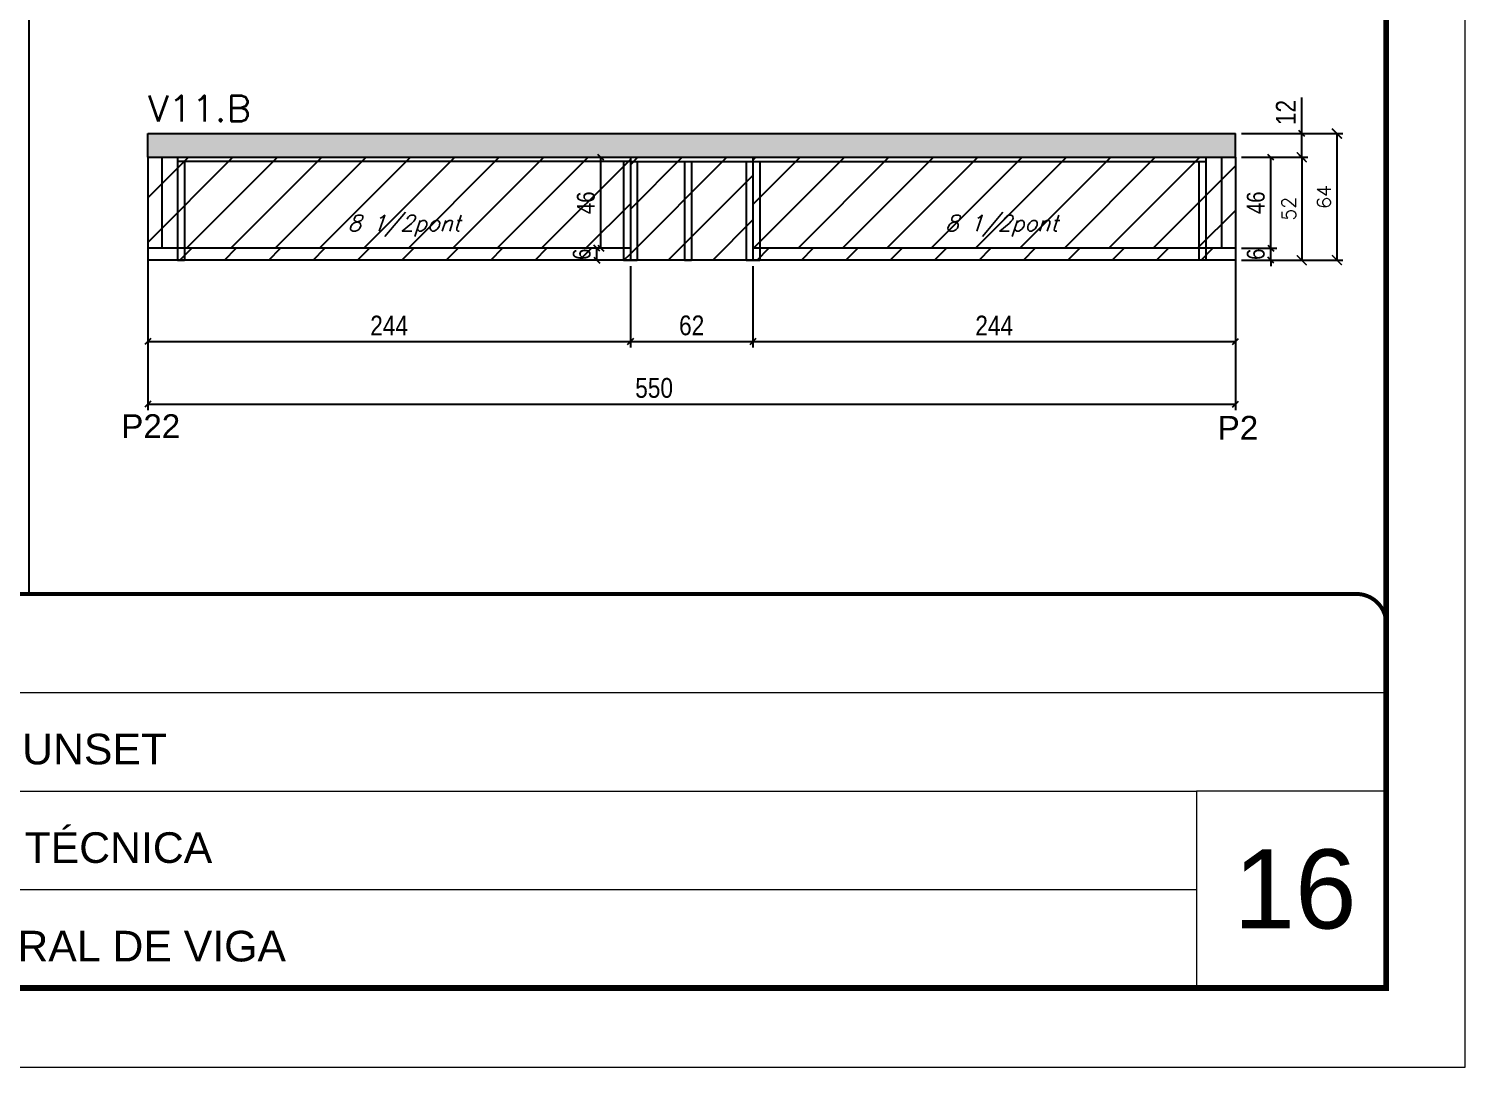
# Model space of a CAD drawing. Extents: x -10448 to -1189, y -11772 to 17235.
# Drawn here: x -4921 to -4195, y 12349 to 12874 of the extents above; entities that cross this region are included whole.
import ezdxf

# ---------------------------------------------------------------- set-up
doc = ezdxf.new("R2010")
doc.units = 0
doc.linetypes.add('CONTINUO', pattern=[0])
doc.linetypes.add('DASHED', pattern=[0.75, 0.5, -0.25])
for name, color, linetype in [('5', 5, 'Continuous'), ('COTA', 241, 'Continuous'), ('Painéis', 200, 'Continuous'), ('Reaproveitamento', 251, 'Continuous'), ('SARR_2.2x7', 40, 'Continuous'), ('SARR_3.5x7', 81, 'Continuous'), ('texto', 7, 'Continuous')]:
    doc.layers.add(name, color=color, linetype=linetype)
for name, color, linetype, lineweight in [('CARIMBO', 255, 'Continuous', 9), ('Folhas', 255, 'Continuous', 9), ('SARRAFO DE PRESSAO', 251, 'DASHED', 9), ('Texto Seção', 7, 'Continuous', 15)]:
    doc.layers.add(name, color=color, linetype=linetype, lineweight=lineweight)
doc.styles.add('ARIAL', font='arial.ttf')
doc.styles.add('COTA TECNICA', font='techl___.ttf', dxfattribs={"height": 10})
doc.styles.add('COTA TECNICA-50', font='techl___.ttf', dxfattribs={"height": 9})
doc.styles.add('REGUA-120', font='ROMANS.shx', dxfattribs={"height": 15})
doc.styles.add('Romans', font='romans.shx')
doc.styles.get("Standard").update_dxf_attribs({"font": 'arial.ttf'})
doc.dimstyles.new('COTA PAINEL-50', dxfattribs={"dimtxt": 9, "dimasz": 3, "dimexe": 3, "dimexo": 3, "dimgap": 3, "dimtad": 1, "dimdec": 1, "dimzin": 12, "dimdsep": 46, "dimtxsty": 'COTA TECNICA-50', "dimblk1": 'OBLIQUE', "dimblk2": 'OBLIQUE', "dimsah": 1, "dimcen": 0.9, "dimclrd": 4, "dimclre": 4, "dimclrt": 240, "dimadec": 1, "dimazin": 3, "dimtfac": 1, "dimtdec": 1, "dimtmove": 0, "dimatfit": 3, "dimfxl": 1, "dimtolj": 1, "dimtzin": 12, "dimarcsym": 0})
doc.dimstyles.new('Cota Paínel', dxfattribs={"dimtxt": 7, "dimasz": 5, "dimexe": 3, "dimexo": 3, "dimgap": 3, "dimtad": 1, "dimdec": 1, "dimzin": 12, "dimdsep": 46, "dimtxsty": 'Romans', "dimblk": 'ARCHTICK', "dimcen": 0, "dimclrd": 4, "dimclre": 4, "dimclrt": 1, "dimadec": 1, "dimazin": 3, "dimtfac": 1, "dimtdec": 1, "dimtmove": 0, "dimatfit": 3, "dimldrblk": 'OBLIQUE', "dimfxl": 1, "dimtolj": 1, "dimtzin": 12, "dimarcsym": 0})
doc.dimstyles.new('PAINEL', dxfattribs={"dimtxt": 10, "dimasz": 3, "dimexe": 3, "dimexo": 3, "dimgap": 3, "dimtad": 1, "dimdec": 1, "dimzin": 12, "dimdsep": 46, "dimtxsty": 'COTA TECNICA', "dimblk1": 'OBLIQUE', "dimblk2": 'OBLIQUE', "dimsah": 1, "dimcen": 0.9, "dimclrd": 4, "dimclre": 4, "dimclrt": 240, "dimadec": 1, "dimazin": 3, "dimtfac": 1, "dimtdec": 1, "dimtmove": 0, "dimatfit": 3, "dimfxl": 1, "dimtolj": 1, "dimtzin": 12, "dimarcsym": 0})

# ---------------------------------------------------------------- blocks, each defined once
blk = doc.blocks.new('9999999999')
at = {"color": 30, "linetype": 'CONTINUO'}
for p, q in [((98564.56, 34379.64), (99583.98, 34379.64)), ((98564.56, 34329.83), (99487.98, 34329.83)), ((99583.98, 34329.83), (99487.98, 34329.83)), ((99487.98, 34329.83), (99487.98, 34230.21)), ((98564.56, 34280.02), (99487.98, 34280.02))]:
    blk.add_line(p, q, dxfattribs=at)
at = {"color": 30, "linetype": 'CONTINUO', "const_width": 2}
blk.add_lwpolyline([(99583.98, 34230.21), (99583.98, 34414.45, 0.414214), (99568.98, 34429.45), (98228.98, 34429.45, 0.414214), (98213.98, 34414.45), (98213.98, 34245.21, 0.414214), (98228.98, 34230.21), (99583.98, 34230.21)], format="xyb", dxfattribs=at)
at = {"layer": 'Folhas'}
blk.add_lwpolyline([(98138.98, 34190.21), (99623.98, 34190.21), (99623.98, 35240.21), (98138.98, 35240.21)], close=True, dxfattribs=at)
at = {"layer": 'Folhas', "color": 30, "const_width": 3}
blk.add_lwpolyline([(98213.98, 34230.21), (99583.98, 34230.21), (99583.98, 35200.21), (98213.98, 35200.21)], close=True, dxfattribs=at)
at = {"color": 7, "linetype": 'Continuous', "ltscale": 5, "style": 'ARIAL'}
for s, height, p in [('NIK SUNSET', 15.483, (98837.68, 34343.32)), ('LAJE TÉCNICA', 15.4829, (98837.68, 34293.51)), ('LATERAL DE VIGA', 15.4829, (98837.68, 34243.7))]:
    blk.add_text(s, height=height, dxfattribs=at).set_placement(p)
blk = doc.blocks.new('_ArchTick')
at = {"color": 0, "linetype": 'ByBlock', "const_width": 0.15}
blk.add_lwpolyline([(-0.5, -0.5), (0.5, 0.5)], dxfattribs=at)
blk = doc.blocks.new('*D412')
at = {"layer": 'COTA', "color": 4, "lineweight": -2, "transparency": 16777216}
for p, q in [((-4308, 12808.51), (-4274.48, 12808.51)), ((-4277.48, 12808.51), (-4277.48, 12756.51)), ((-4308, 12756.51), (-4274.48, 12756.51))]:
    blk.add_line(p, q, dxfattribs=at)
at = {"layer": 'Defpoints', "color": 0, "transparency": 16777216}
for p in [(-4311, 12808.51), (-4311, 12756.51), (-4277.48, 12756.51)]:
    blk.add_point(p, dxfattribs=at)
at = {"layer": 'COTA', "color": 4, "lineweight": -2, "transparency": 16777216, "xscale": 5, "yscale": 5, "zscale": 5}
for p, rotation in [((-4277.48, 12808.51), 90), ((-4277.48, 12756.51), 270)]:
    blk.add_blockref('_ArchTick', p, dxfattribs=dict(at, rotation=rotation))
at = {"layer": 'COTA', "color": 1, "transparency": 16777216, "insert": (-4283.98, 12782.51), "char_height": 7, "attachment_point": 5, "rotation": 90, "style": 'Romans'}
blk.add_mtext('\\A1;52', dxfattribs=at)
blk = doc.blocks.new('_Oblique')
at = {"color": 0, "linetype": 'ByBlock', "lineweight": -2}
blk.add_line((-0.5, -0.5), (0.5, 0.5), dxfattribs=at)
blk = doc.blocks.new('*D422')
at = {"layer": 'COTA', "color": 4, "linetype": 'ByBlock', "lineweight": -2, "transparency": 16777216}
for p, q in [((-4861, 12753.51), (-4861, 12712.38)), ((-4617, 12753.51), (-4617, 12712.38)), ((-4861, 12715.38), (-4617, 12715.38))]:
    blk.add_line(p, q, dxfattribs=at)
at = {"layer": 'Defpoints', "color": 0, "linetype": 'ByBlock', "transparency": 16777216}
for p in [(-4861, 12756.51), (-4617, 12756.51), (-4617, 12715.38)]:
    blk.add_point(p, dxfattribs=at)
at = {"layer": 'COTA', "color": 4, "linetype": 'ByBlock', "lineweight": -2, "transparency": 16777216, "xscale": 3, "yscale": 3, "zscale": 3, "rotation": 180}
blk.add_blockref('_Oblique', (-4861, 12715.38), dxfattribs=at)
at = {"layer": 'COTA', "color": 4, "linetype": 'ByBlock', "lineweight": -2, "transparency": 16777216, "xscale": 3, "yscale": 3, "zscale": 3}
blk.add_blockref('_Oblique', (-4617, 12715.38), dxfattribs=at)
at = {"layer": 'COTA', "color": 240, "linetype": 'ByBlock', "transparency": 16777216, "insert": (-4739, 12723.45), "char_height": 10, "attachment_point": 5, "style": 'COTA TECNICA'}
blk.add_mtext('\\A1;244', dxfattribs=at)
blk = doc.blocks.new('*D413')
at = {"layer": 'COTA', "color": 4, "linetype": 'ByBlock', "lineweight": -2, "transparency": 16777216}
for p, q in [((-4617, 12753.51), (-4617, 12712.38)), ((-4555, 12753.51), (-4555, 12712.38)), ((-4617, 12715.38), (-4555, 12715.38))]:
    blk.add_line(p, q, dxfattribs=at)
at = {"layer": 'Defpoints', "color": 0, "linetype": 'ByBlock', "transparency": 16777216}
for p in [(-4617, 12756.51), (-4555, 12756.51), (-4555, 12715.38)]:
    blk.add_point(p, dxfattribs=at)
at = {"layer": 'COTA', "color": 4, "linetype": 'ByBlock', "lineweight": -2, "transparency": 16777216, "xscale": 3, "yscale": 3, "zscale": 3, "rotation": 180}
blk.add_blockref('_Oblique', (-4617, 12715.38), dxfattribs=at)
at = {"layer": 'COTA', "color": 4, "linetype": 'ByBlock', "lineweight": -2, "transparency": 16777216, "xscale": 3, "yscale": 3, "zscale": 3}
blk.add_blockref('_Oblique', (-4555, 12715.38), dxfattribs=at)
at = {"layer": 'COTA', "color": 240, "linetype": 'ByBlock', "transparency": 16777216, "insert": (-4586, 12723.48), "char_height": 10, "attachment_point": 5, "style": 'COTA TECNICA'}
blk.add_mtext('\\A1;62', dxfattribs=at)
blk = doc.blocks.new('*D423')
at = {"layer": 'COTA', "color": 4, "linetype": 'ByBlock', "lineweight": -2, "transparency": 16777216}
for p, q in [((-4555, 12753.51), (-4555, 12712.38)), ((-4311, 12753.51), (-4311, 12712.38)), ((-4555, 12715.38), (-4311, 12715.38))]:
    blk.add_line(p, q, dxfattribs=at)
at = {"layer": 'Defpoints', "color": 0, "linetype": 'ByBlock', "transparency": 16777216}
for p in [(-4555, 12756.51), (-4311, 12756.51), (-4311, 12715.38)]:
    blk.add_point(p, dxfattribs=at)
at = {"layer": 'COTA', "color": 4, "linetype": 'ByBlock', "lineweight": -2, "transparency": 16777216, "xscale": 3, "yscale": 3, "zscale": 3, "rotation": 180}
blk.add_blockref('_Oblique', (-4555, 12715.38), dxfattribs=at)
at = {"layer": 'COTA', "color": 4, "linetype": 'ByBlock', "lineweight": -2, "transparency": 16777216, "xscale": 3, "yscale": 3, "zscale": 3}
blk.add_blockref('_Oblique', (-4311, 12715.38), dxfattribs=at)
at = {"layer": 'COTA', "color": 240, "linetype": 'ByBlock', "transparency": 16777216, "insert": (-4433, 12723.45), "char_height": 10, "attachment_point": 5, "style": 'COTA TECNICA'}
blk.add_mtext('\\A1;244', dxfattribs=at)
blk = doc.blocks.new('*D414')
at = {"layer": 'COTA', "color": 4, "linetype": 'ByBlock', "lineweight": -2, "transparency": 16777216}
for p, q in [((-4861, 12759.51), (-4861, 12680.76)), ((-4311, 12759.51), (-4311, 12680.76)), ((-4861, 12683.76), (-4311, 12683.76))]:
    blk.add_line(p, q, dxfattribs=at)
at = {"layer": 'Defpoints', "color": 0, "linetype": 'ByBlock', "transparency": 16777216}
for p in [(-4861, 12762.51), (-4311, 12762.51), (-4311, 12683.76)]:
    blk.add_point(p, dxfattribs=at)
at = {"layer": 'COTA', "color": 4, "linetype": 'ByBlock', "lineweight": -2, "transparency": 16777216, "xscale": 3, "yscale": 3, "zscale": 3, "rotation": 180}
blk.add_blockref('_Oblique', (-4861, 12683.76), dxfattribs=at)
at = {"layer": 'COTA', "color": 4, "linetype": 'ByBlock', "lineweight": -2, "transparency": 16777216, "xscale": 3, "yscale": 3, "zscale": 3}
blk.add_blockref('_Oblique', (-4311, 12683.76), dxfattribs=at)
at = {"layer": 'COTA', "color": 240, "linetype": 'ByBlock', "transparency": 16777216, "insert": (-4605, 12691.87), "char_height": 10, "attachment_point": 5, "style": 'COTA TECNICA'}
blk.add_mtext('\\A1;550', dxfattribs=at)
blk = doc.blocks.new('*D424')
at = {"layer": 'COTA', "color": 4, "linetype": 'ByBlock', "lineweight": -2, "transparency": 16777216}
for p, q in [((-4277.48, 12820.51), (-4277.48, 12838.82)), ((-4308, 12820.51), (-4274.48, 12820.51)), ((-4277.48, 12808.51), (-4277.48, 12820.51)), ((-4308, 12808.51), (-4274.48, 12808.51))]:
    blk.add_line(p, q, dxfattribs=at)
at = {"layer": 'Defpoints', "color": 0, "linetype": 'ByBlock', "transparency": 16777216}
for p in [(-4311, 12820.51), (-4277.48, 12820.51), (-4311, 12808.51)]:
    blk.add_point(p, dxfattribs=at)
at = {"layer": 'COTA', "color": 4, "linetype": 'ByBlock', "lineweight": -2, "transparency": 16777216, "xscale": 3, "yscale": 3, "zscale": 3}
for p, rotation in [((-4277.48, 12820.51), 90), ((-4277.48, 12808.51), 270)]:
    blk.add_blockref('_Oblique', p, dxfattribs=dict(at, rotation=rotation))
at = {"layer": 'COTA', "color": 240, "linetype": 'ByBlock', "transparency": 16777216, "insert": (-4285.54, 12831.16), "char_height": 10, "attachment_point": 5, "rotation": 90, "style": 'COTA TECNICA'}
blk.add_mtext('\\A1;12', dxfattribs=at)
blk = doc.blocks.new('*D415')
at = {"layer": 'COTA', "color": 4, "lineweight": -2, "transparency": 16777216}
for p, q in [((-4308, 12820.51), (-4256.7, 12820.51)), ((-4259.7, 12820.51), (-4259.7, 12756.51)), ((-4308, 12756.51), (-4256.7, 12756.51))]:
    blk.add_line(p, q, dxfattribs=at)
at = {"layer": 'Defpoints', "color": 0, "transparency": 16777216}
for p in [(-4311, 12820.51), (-4311, 12756.51), (-4259.7, 12756.51)]:
    blk.add_point(p, dxfattribs=at)
at = {"layer": 'COTA', "color": 4, "lineweight": -2, "transparency": 16777216, "xscale": 5, "yscale": 5, "zscale": 5}
for p, rotation in [((-4259.7, 12820.51), 90), ((-4259.7, 12756.51), 270)]:
    blk.add_blockref('_ArchTick', p, dxfattribs=dict(at, rotation=rotation))
at = {"layer": 'COTA', "color": 1, "transparency": 16777216, "insert": (-4266.2, 12788.51), "char_height": 7, "attachment_point": 5, "rotation": 90, "style": 'Romans'}
blk.add_mtext('\\A1;64', dxfattribs=at)
blk = doc.blocks.new('*D426')
at = {"layer": 'COTA', "color": 4, "linetype": 'ByBlock', "lineweight": -2, "transparency": 16777216}
for p, q in [((-4293.09, 12762.51), (-4293.09, 12765.51)), ((-4308, 12762.51), (-4290.09, 12762.51)), ((-4293.09, 12756.51), (-4293.09, 12762.51)), ((-4308, 12756.51), (-4290.09, 12756.51)), ((-4293.09, 12756.51), (-4293.09, 12753.51))]:
    blk.add_line(p, q, dxfattribs=at)
at = {"layer": 'Defpoints', "color": 0, "linetype": 'ByBlock', "transparency": 16777216}
for p in [(-4311, 12762.51), (-4293.09, 12762.51), (-4311, 12756.51)]:
    blk.add_point(p, dxfattribs=at)
at = {"layer": 'COTA', "color": 4, "linetype": 'ByBlock', "lineweight": -2, "transparency": 16777216, "xscale": 3, "yscale": 3, "zscale": 3}
for p, rotation in [((-4293.09, 12762.51), 270), ((-4293.09, 12756.51), 90)]:
    blk.add_blockref('_Oblique', p, dxfattribs=dict(at, rotation=rotation))
at = {"layer": 'COTA', "color": 240, "linetype": 'ByBlock', "transparency": 16777216, "insert": (-4300.69, 12759.51), "char_height": 9, "attachment_point": 5, "rotation": 90, "style": 'COTA TECNICA-50'}
blk.add_mtext('\\A1;6', dxfattribs=at)
blk = doc.blocks.new('*D427')
at = {"layer": 'COTA', "color": 4, "linetype": 'ByBlock', "lineweight": -2, "transparency": 16777216}
for p, q in [((-4308, 12808.51), (-4290.09, 12808.51)), ((-4293.09, 12762.51), (-4293.09, 12808.51)), ((-4308, 12762.51), (-4290.09, 12762.51))]:
    blk.add_line(p, q, dxfattribs=at)
at = {"layer": 'Defpoints', "color": 0, "linetype": 'ByBlock', "transparency": 16777216}
for p in [(-4311, 12808.51), (-4293.09, 12808.51), (-4311, 12762.51)]:
    blk.add_point(p, dxfattribs=at)
at = {"layer": 'COTA', "color": 4, "linetype": 'ByBlock', "lineweight": -2, "transparency": 16777216, "xscale": 3, "yscale": 3, "zscale": 3}
for p, rotation in [((-4293.09, 12808.51), 90), ((-4293.09, 12762.51), 270)]:
    blk.add_blockref('_Oblique', p, dxfattribs=dict(at, rotation=rotation))
at = {"layer": 'COTA', "color": 240, "linetype": 'ByBlock', "transparency": 16777216, "insert": (-4300.69, 12785.51), "char_height": 9, "attachment_point": 5, "rotation": 90, "style": 'COTA TECNICA-50'}
blk.add_mtext('\\A1;46', dxfattribs=at)
blk = doc.blocks.new('*D428')
at = {"layer": 'COTA', "color": 4, "linetype": 'ByBlock', "lineweight": -2, "transparency": 16777216}
for p, q in [((-4633.96, 12756.51), (-4633.96, 12762.51)), ((-4630.96, 12762.51), (-4630.96, 12762.51)), ((-4630.96, 12756.51), (-4630.96, 12756.51))]:
    blk.add_line(p, q, dxfattribs=at)
at = {"layer": 'Defpoints', "color": 0, "linetype": 'ByBlock', "transparency": 16777216}
for p in [(-4633.96, 12762.51), (-4633.96, 12762.51), (-4633.96, 12756.51)]:
    blk.add_point(p, dxfattribs=at)
at = {"layer": 'COTA', "color": 4, "linetype": 'ByBlock', "lineweight": -2, "transparency": 16777216, "xscale": 3, "yscale": 3, "zscale": 3}
for p, rotation in [((-4633.96, 12762.51), 90), ((-4633.96, 12756.51), 270)]:
    blk.add_blockref('_Oblique', p, dxfattribs=dict(at, rotation=rotation))
at = {"layer": 'COTA', "color": 240, "linetype": 'ByBlock', "transparency": 16777216, "insert": (-4641.56, 12759.51), "char_height": 9, "attachment_point": 5, "rotation": 90, "style": 'COTA TECNICA-50'}
blk.add_mtext('\\A1;6', dxfattribs=at)
blk = doc.blocks.new('*D429')
at = {"layer": 'COTA', "color": 4, "linetype": 'ByBlock', "lineweight": -2, "transparency": 16777216}
for p, q in [((-4631.9, 12762.51), (-4631.9, 12808.51)), ((-4630.96, 12808.51), (-4628.9, 12808.51)), ((-4628.9, 12762.51), (-4628.9, 12762.51))]:
    blk.add_line(p, q, dxfattribs=at)
at = {"layer": 'Defpoints', "color": 0, "linetype": 'ByBlock', "transparency": 16777216}
for p in [(-4633.96, 12808.51), (-4631.9, 12808.51), (-4631.9, 12762.51)]:
    blk.add_point(p, dxfattribs=at)
at = {"layer": 'COTA', "color": 4, "linetype": 'ByBlock', "lineweight": -2, "transparency": 16777216, "xscale": 3, "yscale": 3, "zscale": 3}
for p, rotation in [((-4631.9, 12808.51), 90), ((-4631.9, 12762.51), 270)]:
    blk.add_blockref('_Oblique', p, dxfattribs=dict(at, rotation=rotation))
at = {"layer": 'COTA', "color": 240, "linetype": 'ByBlock', "transparency": 16777216, "insert": (-4639.49, 12785.51), "char_height": 9, "attachment_point": 5, "rotation": 90, "style": 'COTA TECNICA-50'}
blk.add_mtext('\\A1;46', dxfattribs=at)

msp = doc.modelspace()

# ---------------------------------------------------------------- hatches: boundary and pattern name
at = {"layer": 'COTA', "linetype": 'ByBlock'}
h = msp.add_hatch(dxfattribs=at)
h.set_pattern_fill('AR-CONC', color=256, scale=0.03)
h.set_pattern_definition([(50, (-137696.773, -19963.547), (5.46554007, -0.47817257), [0.5715, -6.2865]), (355, (-137696.773, -19963.547), (-1.05730264, 5.73170536), [0.4572, -5.02921753]), (100.4514447, (-137696.3176, -19963.5867), (4.40823741, 5.25353256), [0.48570026, -5.34270734]), (46.1842, (-137696.773, -19962.023), (8.13237123, -1.26126984), [0.85725, -9.42975]), (96.6355576, (-137696.095, -19962.128), (7.122124, 7.42278374), [0.7285507, -8.01406824]), (351.184151, (-137696.773, -19962.023), (7.122124, 7.42278374), [0.685799, -7.54379196]), (21, (-137696.011, -19962.404), (4.54843174, -3.06795595), [0.5715, -6.2865]), (326, (-137696.011, -19962.404), (1.85406085, 5.52563898), [0.4572, -5.0292]), (71.451445, (-137695.632, -19962.6595), (6.40249258, 2.45768307), [0.48570026, -5.34269813]), (37.5, (-137696.773, -19963.5469), (0.092658098, 2.536651166), [0, -4.96824, 0, -5.1054, 0, -5.04825]), (7.5, (-137696.773, -19963.547), (2.004589875, 3.005417245), [0, -2.91084, 0, -4.85394, 0, -1.92405]), (327.5, (-137698.4723, -19963.5469), (4.067717855, -0.17186232), [0, -1.905, 0, -5.9436, 0, -7.8867]), (317.5, (-137699.2343, -19963.547), (4.44387544, 0.76279473), [0, -2.4765, 0, -3.94716, 0, -5.6007])])
h.paths.add_polyline_path([(-4311, 12808.51), (-4311, 12820.51), (-4861, 12820.51), (-4861, 12808.51)])
at = {"layer": 'Reaproveitamento', "linetype": 'ByBlock'}
h = msp.add_hatch(dxfattribs=at)
h.set_pattern_fill('ANSI31', color=256, scale=5)
h.set_pattern_definition([(45, (-136079.783, -17425.402), (-11.2253202, 11.2253202), [])])
h.paths.add_polyline_path([(-4861, 12808.51), (-4861, 12762.51), (-4617, 12762.51), (-4617, 12808.51)])
at = {"layer": 'Reaproveitamento'}
h = msp.add_hatch(dxfattribs=at)
h.set_pattern_fill('ANSI31', color=256, scale=5)
h.paths.add_polyline_path([(-4555, 12808.51), (-4617, 12808.51), (-4617, 12756.51), (-4555, 12756.51)])
at = {"layer": 'Reaproveitamento', "linetype": 'ByBlock'}
h = msp.add_hatch(dxfattribs=at)
h.set_pattern_fill('ANSI31', color=256, scale=5)
h.set_pattern_definition([(45, (-136084.783, -17425.402), (-11.2253202, 11.2253202), [])])
h.paths.add_polyline_path([(-4555, 12762.51), (-4311, 12762.51), (-4311, 12808.51), (-4555, 12808.51)])
at = {"layer": 'Reaproveitamento'}
h = msp.add_hatch(dxfattribs=at)
h.set_pattern_fill('ANSI31', color=256, scale=5)
h.paths.add_polyline_path([(-4617, 12762.51), (-4861, 12762.51), (-4861, 12756.51), (-4617, 12756.51)])
h = msp.add_hatch(dxfattribs=at)
h.set_pattern_fill('ANSI31', color=256, scale=5)
h.paths.add_polyline_path([(-4311, 12762.51), (-4555, 12762.51), (-4555, 12756.51), (-4311, 12756.51)])

# ---------------------------------------------------------------- linework, layer by layer
at = {"layer": 'COTA', "linetype": 'ByBlock'}
for p, q in [((-4921.11, 12587.75), (-4921.11, 13358.5)), ((-4861, 12808.51), (-4861, 12820.51)), ((-4861, 12820.51), (-4311, 12820.51)), ((-4311, 12808.51), (-4311, 12820.51))]:
    msp.add_line(p, q, dxfattribs=at)
at = {"layer": 'Painéis'}
for p, q in [((-4861, 12808.51), (-4311, 12808.51)), ((-4861, 12808.51), (-4861, 12756.51)), ((-4617, 12808.51), (-4617, 12756.51)), ((-4555, 12808.51), (-4555, 12756.51)), ((-4311, 12808.51), (-4311, 12756.51)), ((-4617, 12762.51), (-4861, 12762.51)), ((-4311, 12762.51), (-4555, 12762.51)), ((-4311, 12756.51), (-4861, 12756.51))]:
    msp.add_line(p, q, dxfattribs=at)
at = {"layer": 'SARR_2.2x7', "linetype": 'Continuous'}
for p, q in [((-4854, 12808.51), (-4854, 12762.51)), ((-4318, 12808.51), (-4318, 12762.51)), ((-4617, 12806.31), (-4846, 12806.31)), ((-4617, 12806.31), (-4555, 12806.31)), ((-4555, 12806.31), (-4326, 12806.31))]:
    msp.add_line(p, q, dxfattribs=at)
at = {"layer": 'SARR_3.5x7'}
for p, q in [((-4846, 12808.51), (-4846, 12756.51)), ((-4326, 12808.51), (-4326, 12756.51)), ((-4842.5, 12806.31), (-4842.5, 12756.51)), ((-4620.5, 12806.31), (-4620.5, 12756.51)), ((-4613.5, 12806.31), (-4613.5, 12756.51)), ((-4589.6, 12806.31), (-4589.6, 12756.51)), ((-4586.1, 12806.31), (-4586.1, 12756.51)), ((-4558.5, 12806.31), (-4558.5, 12756.51)), ((-4551.5, 12806.31), (-4551.5, 12756.51)), ((-4329.5, 12806.31), (-4329.5, 12756.51)), ((-4617, 12762.51), (-4617, 12756.51)), ((-4555, 12762.51), (-4555, 12756.51)), ((-4846, 12756.51), (-4842.5, 12756.51)), ((-4620.5, 12756.51), (-4613.5, 12756.51)), ((-4589.6, 12756.51), (-4586.1, 12756.51)), ((-4558.5, 12756.51), (-4551.5, 12756.51))]:
    msp.add_line(p, q, dxfattribs=at)

# ---------------------------------------------------------------- block references
at = {"layer": 'SARRAFO DE PRESSAO', "color": 6, "linetype": 'ByBlock'}
msp.add_blockref('9999999999', (-103818.76, -21841.7), dxfattribs=at)

# ---------------------------------------------------------------- texts
at = {"layer": '5', "linetype": 'Continuous'}
for s, p in [('P22', (-4874.47, 12666.61)), ('P2', (-4319.99, 12665.78))]:
    msp.add_text(s, height=12, rotation=0.00004, dxfattribs=at).set_placement(p)
at = {"layer": 'CARIMBO', "style": 'ARIAL'}
msp.add_text('16', height=40, dxfattribs=at).set_placement((-4311.92, 12418.65))
at = {"layer": 'texto', "color": 2, "char_height": 8, "attachment_point": 5, "style": 'Romans'}
for insert in [(-4731.5, 12773.89), (-4429.33, 12773.89)]:
    msp.add_mtext('{\\Q19;\\C256;8 1/2pont}', dxfattribs=dict(at, insert=insert))
at = {"layer": 'Texto Seção', "style": 'REGUA-120', "width": 1.05}
msp.add_text('V11.B', height=13, dxfattribs=at).set_placement((-4861, 12826.69))

# ---------------------------------------------------------------- dimensions: what is measured, and where the dimension line sits
at = {"layer": 'COTA', "linetype": 'ByBlock'}
dim = msp.add_linear_dim(base=(-4277.48, 12820.51), p1=(-4311, 12808.51), p2=(-4311, 12820.51), angle=90, dimstyle='PAINEL', dxfattribs=at)
dim.commit()
dim.dimension.update_dxf_attribs({"geometry": '*D424', "text_midpoint": (-4285.54, 12831.16)})
at = {"layer": 'COTA'}
for base, p1, picture, middle in [((-4259.7, 12756.51), (-4311, 12820.51), '*D415', (-4266.2, 12788.51)), ((-4277.48, 12756.51), (-4311, 12808.51), '*D412', (-4283.98, 12782.51))]:
    dim = msp.add_linear_dim(base=base, p1=p1, p2=(-4311, 12756.51), angle=90, dimstyle='Cota Paínel', dxfattribs=at)
    dim.commit()
    dim.dimension.update_dxf_attribs({"geometry": picture, "text_midpoint": middle})
at = {"layer": 'COTA', "linetype": 'ByBlock'}
for base, p1, p2, picture, middle in [((-4631.9, 12808.51), (-4631.9, 12762.51), (-4633.96, 12808.51), '*D429', (-4639.49, 12785.51)), ((-4293.09, 12808.51), (-4311, 12762.51), (-4311, 12808.51), '*D427', (-4300.69, 12785.51))]:
    dim = msp.add_linear_dim(base=base, p1=p1, p2=p2, angle=90, dimstyle='COTA PAINEL-50', override={"dimtmove": 1}, dxfattribs=at)
    dim.commit()
    dim.dimension.update_dxf_attribs({"geometry": picture, "text_midpoint": middle})
for base, p1, p2, picture, middle in [((-4293.09, 12762.51), (-4311, 12756.51), (-4311, 12762.51), '*D426', (-4293.09, 12759.51)), ((-4633.96, 12762.51), (-4633.96, 12756.51), (-4633.96, 12762.51), '*D428', (-4633.96, 12759.51))]:
    dim = msp.add_linear_dim(base=base, p1=p1, p2=p2, angle=90, dimstyle='COTA PAINEL-50', dxfattribs=at)
    dim.commit()
    dim.dimension.update_dxf_attribs({"geometry": picture, "text_midpoint": middle, "dimtype": 160})
dim = msp.add_linear_dim(base=(-4311, 12683.76), p1=(-4861, 12762.51), p2=(-4311, 12762.51), dimstyle='PAINEL', dxfattribs=at)
dim.commit()
dim.dimension.update_dxf_attribs({"geometry": '*D414', "text_midpoint": (-4605, 12683.76), "dimtype": 160})
dim = msp.add_linear_dim(base=(-4617, 12715.38), p1=(-4861, 12756.51), p2=(-4617, 12756.51), dimstyle='PAINEL', dxfattribs=at)
dim.commit()
dim.dimension.update_dxf_attribs({"geometry": '*D422', "text_midpoint": (-4739, 12723.45)})
for base, p1, p2, picture, middle in [((-4555, 12715.38), (-4617, 12756.51), (-4555, 12756.51), '*D413', (-4586, 12723.48)), ((-4311, 12715.38), (-4555, 12756.51), (-4311, 12756.51), '*D423', (-4433, 12723.45))]:
    dim = msp.add_linear_dim(base=base, p1=p1, p2=p2, dimstyle='PAINEL', override={"dimtmove": 1}, dxfattribs=at)
    dim.commit()
    dim.dimension.update_dxf_attribs({"geometry": picture, "text_midpoint": middle})

doc.saveas('drawing.dxf')
